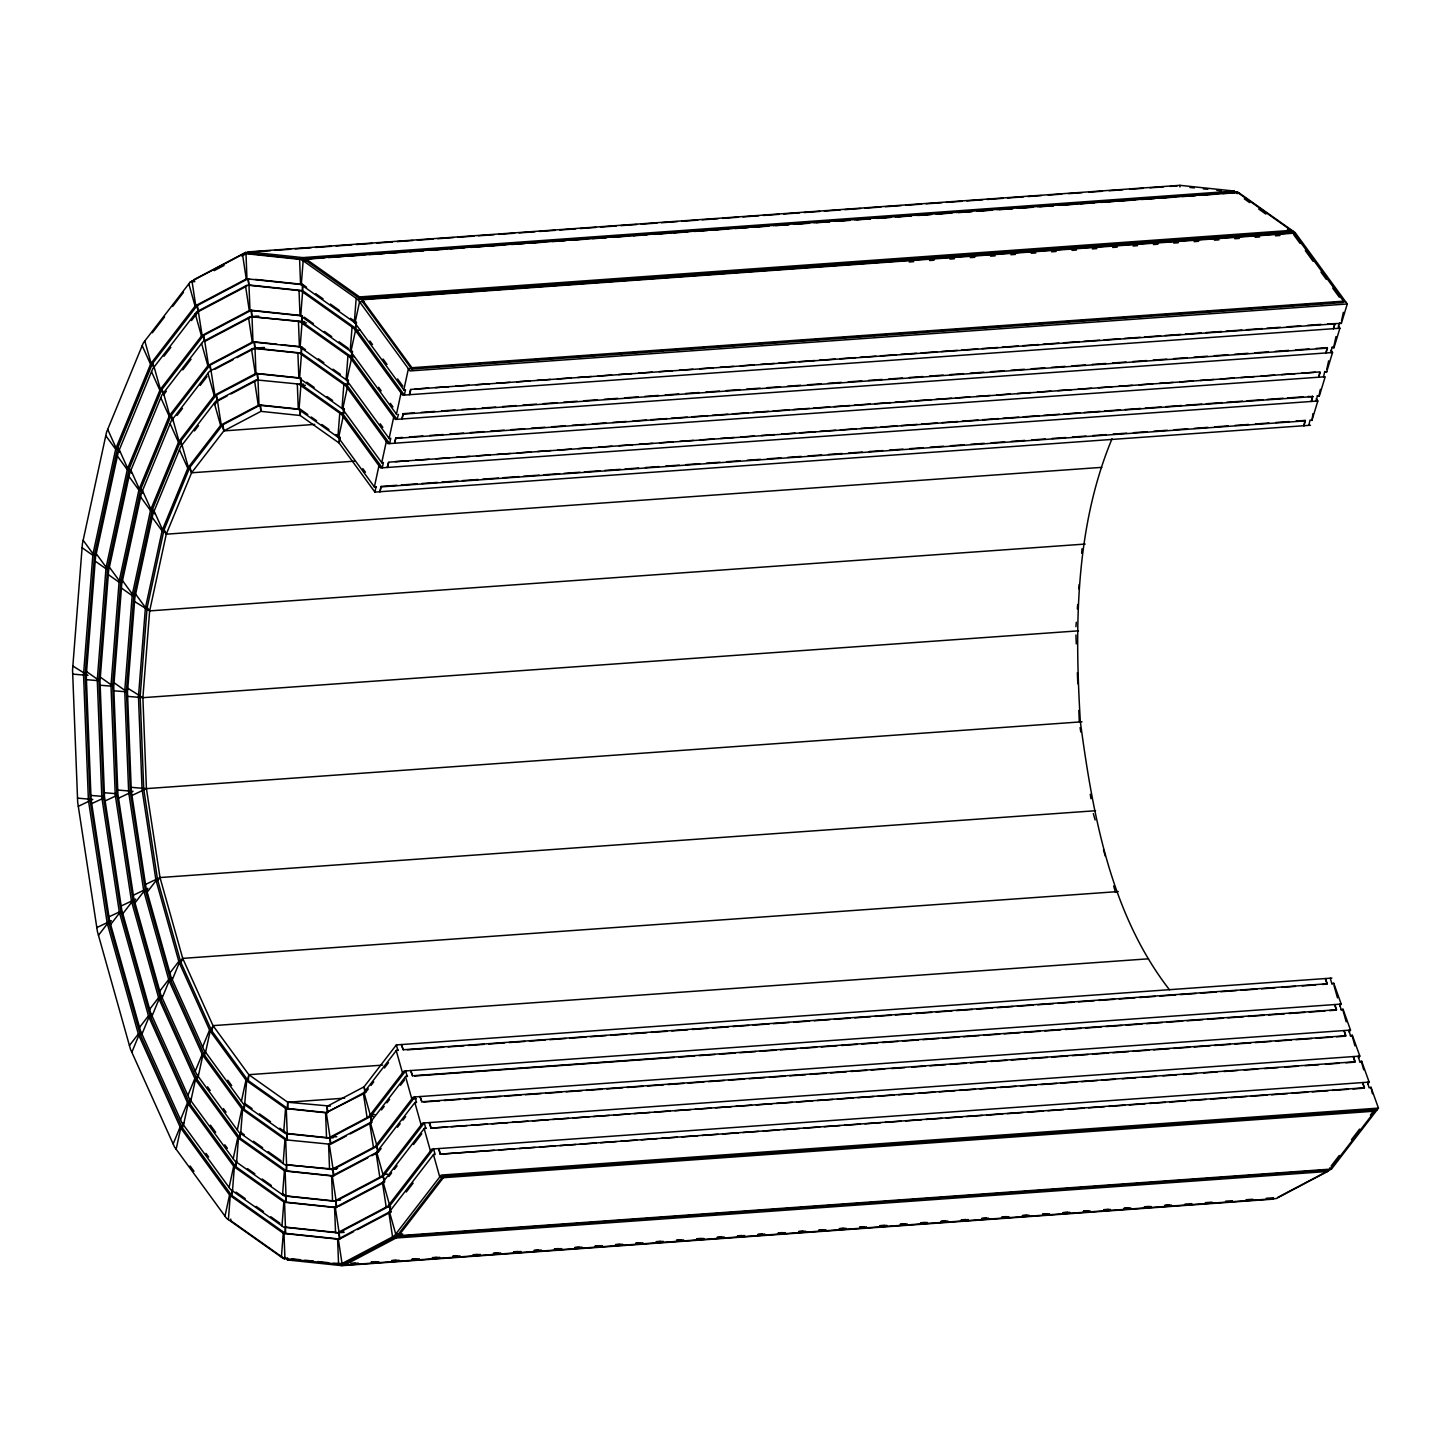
<?xml version="1.0" encoding="UTF-8"?>
<svg xmlns="http://www.w3.org/2000/svg" width="1451" height="1451" viewBox="0 0 1451 1451"><rect width="100%" height="100%" fill="white"/><g stroke="black" fill="none" stroke-linecap="round" stroke-linejoin="round"><path stroke-width="1.5" d="M330.356 1106.115L287.697 1102.234L248.81 1074.683L213.007 1025.639L182.717 958.385L160.009 877.547L146.424 788.619L142.887 697.677L149.653 610.889L166.266 534.186L191.568 472.79L223.853 430.893L260.908 411.358L300.212 415.494L339.099 443.027L374.902 492.089L1310.471 425.252M228.387 1219.62L230.256 1195.642L231.924 1195.533L232.396 1189.53L231.253 1194.826L229.566 1194.953L224.978 1216.138M307.666 260.454L303.15 260.781L301.282 284.759L302.969 284.632L302.497 290.617L355.513 328.18L404.339 395.071L405.5 389.775L403.813 389.902L408.402 368.717L419.702 367.901M232.486 1190.908L234.355 1166.93L236.023 1166.822L236.495 1160.818L235.352 1166.114L233.684 1166.241L229.095 1187.426M302.588 291.996L300.72 315.973L302.388 315.846L301.917 321.832L351.414 356.892L396.994 419.321L398.463 414.478M230.8 1219.112L230.673 1220.617L284.559 1258.761L284.668 1257.273M305.689 258.786L305.562 260.273L359.449 298.434L1291.009 231.888L1291.118 230.383L1237.25 192.239L305.689 258.786L359.558 296.929L1291.118 230.383M236.586 1162.197L238.454 1138.219L240.141 1138.11L240.594 1132.106L244.276 1134.718M306.524 322.884L302.008 323.21L300.139 347.188L301.826 347.061L301.355 353.065L347.315 385.603L389.63 443.571L390.772 438.275L389.104 438.402L393.693 417.217M240.685 1133.485L242.571 1109.507L244.24 1109.398L246.67 1080.795L248.339 1080.687L248.81 1074.683L382.611 1065.125M301.445 354.425L299.577 378.403L301.246 378.276L298.87 378.112L297.89 352.992M299.015 409.617L300.883 385.64L305.399 385.313M301.101 380.271L300.792 384.279L343.198 414.315L382.266 467.821L383.409 462.524L381.74 462.651L386.329 441.467M283.689 1132.306L285.557 1108.346L287.225 1108.219L287.697 1102.234L344.685 1098.153M336.033 434.52L339.57 437.023L339.099 443.027L339.915 437.277M283.108 1163.521L284.976 1139.561L286.663 1139.434L287.135 1133.449L279.753 1128.225M282.546 1194.735L284.414 1170.776L286.083 1170.649L286.554 1164.663L333.023 1169.542L376.807 1146.435L414.968 1096.938L416.528 1102.506L414.859 1102.633L421.135 1124.96M347.623 381.595L347.315 385.603L348.458 380.307M281.984 1225.95L283.852 1201.99L285.521 1201.863L285.992 1195.878L282.328 1193.284M352.067 327.037L350.199 351.015L351.886 350.888L351.414 356.892L352.557 351.595L350.888 351.704L355.477 330.52L359.993 330.193M281.403 1257.165L283.271 1233.205L284.958 1233.078L285.412 1227.093L336.795 1232.498M356.184 298.326L354.316 322.303L355.985 322.176L355.513 328.18L356.275 324.643M359.449 298.434L359.558 296.929M1075.935 626.705L1076.297 622.261M1077.331 608.912L1077.676 604.468M1078.891 588.888L1079.236 584.427M1081.666 553.284L1082.011 548.823M1237.123 193.727L1237.25 192.239M176.151 1149.246L180.74 1128.062L182.409 1127.935L183.57 1122.639L181.81 1126.883L180.142 1126.992L173.159 1143.95M183.515 1124.997L188.104 1103.812L189.773 1103.685L190.915 1098.389L189.174 1102.633L187.505 1102.742L180.504 1119.7M362.315 299.74L362.024 301.064L411.631 369.044L1343.191 302.497L1343.481 301.173L1293.875 233.194L362.315 299.74L411.921 367.72L411.631 369.044M190.879 1100.729L195.468 1079.544L197.136 1079.435L197.898 1075.898M346.771 380.416L351.36 359.231M198.243 1076.479L202.814 1055.294L204.5 1055.185L205.262 1051.649M347.261 387.943L342.672 409.128L344.359 409.019L343.198 414.315L343.669 408.311L342.001 408.438L343.869 384.461L348.385 384.152M205.589 1052.229L210.177 1031.044L211.864 1030.936L213.007 1025.639L1148.557 958.803M343.161 416.655L338.573 437.839L340.241 437.73M241.41 1101.291L245.981 1080.106L247.668 1079.979L248.81 1074.683M378.965 465.717L374.376 486.901L376.389 487.228M374.902 492.089L376.063 486.792M237.293 1130.003L241.882 1108.818L243.568 1108.691L244.711 1103.395L252.075 1108.618M233.194 1158.714L237.783 1137.53L239.451 1137.403L240.594 1132.106M396.449 414.152L401.038 392.967M381.087 486.43L379.944 491.726L381.087 486.43L396.903 485.287M395.797 437.93L394.654 443.226L395.797 437.93L402.58 437.44M403.16 413.662L402.018 418.958L403.16 413.662L414.46 412.864M1293.875 233.194L1293.585 234.518L1300.114 243.478M1305.138 420.409L1303.977 425.705L1305.138 420.409L1296.088 421.062M1312.484 396.159L1311.341 401.455L1312.81 396.613L1307.968 396.486M1308.856 425.361L1309.999 420.065L1311.94 420.391L1317.834 401.002L1316.202 398.771M1312.992 413.589L1311.94 420.391M1327.212 347.66L1326.069 352.956L1327.212 347.66L1315.912 348.458M1316.202 401.111L1317.363 395.815L1319.304 396.141L1317.363 395.815M1318.977 395.706L1320.356 389.34M1323.566 376.861L1324.709 371.565L1326.667 371.891L1324.709 371.565M1326.794 369.334L1328.626 360.864M1330.93 352.611L1332.072 347.315L1334.013 347.641L1332.072 347.315M1333.687 347.188L1335.99 336.596M1338.294 328.361L1339.436 323.065L1341.377 323.392L1347.272 303.984L1295.181 232.632L1238.628 192.584L1230.14 191.677M1341.522 320.834L1343.354 312.346M388.777 462.615L387.29 467.476L388.451 462.18L1312.81 396.613M410.851 389.866L409.382 394.708L410.524 389.412L1334.902 323.845L1333.415 328.706L1334.902 323.845M1320.174 372.363L1318.705 377.206L1319.848 371.909L396.123 438.365M1319.304 396.141L1325.198 376.752L387.943 443.698L345.628 385.712L299.686 353.173L253.218 348.294L209.416 371.383L171.272 420.899L141.364 493.449L121.739 584.1L113.74 686.668L117.912 794.169L133.964 899.257L160.807 994.787L196.611 1074.248L238.925 1132.233L284.886 1164.772L336.36 1169.306M1326.667 371.891L1332.544 352.484L1330.93 350.271M1334.013 347.641L1339.908 328.234L1338.275 326.003M131.841 1052.265L138.843 1035.307L140.511 1035.18L141.672 1032.368M141.962 1034.128L148.945 1017.169L150.632 1017.042L151.793 1014.231M152.065 1015.99L159.066 999.032L160.735 998.905L161.895 996.075M162.186 997.853L169.168 980.894L170.855 980.767L172.016 977.938M172.306 979.715L179.289 962.757L180.958 962.63L182.717 958.385L1118.268 891.567M202.596 1046.951L209.579 1029.992L211.247 1029.865L213.007 1025.639M195.232 1071.201L202.215 1054.242L203.902 1054.115L205.063 1051.304M187.868 1095.451L194.851 1078.492L196.538 1078.383L198.279 1074.139M1112.01 438.819C1074.955 527.747 1074.701 627.177 1080.36 721.909C1092.911 815.009 1110.523 913.785 1169.488 989.8M250.987 253.036L244.203 253.508L190.299 281.947L143.341 342.889L106.54 432.18L82.399 543.744L72.55 669.981L77.683 802.276L97.435 931.633L130.463 1049.2L174.537 1147.015L226.61 1218.368L283.181 1258.416L340.35 1264.438L347.134 1263.948M152.337 332.805L164.525 316.971M172.669 306.415L183.497 292.34M163.963 356.275L170.837 347.351M191.478 320.562L198.352 311.639L246.942 286.01M166.375 391.226L163.637 394.781L162.077 389.194L160.39 389.321L154.114 366.994M182.808 369.896L191.024 359.231M177.04 415.476L182.481 408.402M200.202 385.422L207.003 376.571M194.452 430.965L198.515 425.687M214.766 404.593L217.469 401.075L227.1 396.014M98.468 935.296L107.392 923.725L109.061 923.616L111.292 920.714L96.818 927.588M110.639 924.505L119.562 912.933L121.231 912.824M122.827 913.713L131.733 902.141L133.419 902.032L135.65 899.13L121.177 906.004M134.997 902.921L143.921 891.349L145.59 891.24L147.821 888.338L133.347 895.213M147.186 892.147L156.091 880.576L157.778 880.449L160.009 877.547L1095.559 810.728M169.894 972.968L178.799 961.396L180.486 961.288L182.717 958.385M159.773 991.124L168.697 979.552L170.366 979.425M149.671 1009.261L158.576 997.689L160.263 997.562M139.55 1027.399L148.474 1015.827L150.142 1015.7M129.429 1045.536L138.353 1033.964L140.022 1033.838M1331.909 978.083L396.341 1044.92L364.074 1086.817L327.001 1106.369L327.255 1112.645L325.568 1112.754L326.548 1137.892M396.54 1050.234L363.657 1092.893L325.931 1112.808L285.901 1108.582L246.307 1080.56L209.851 1030.609L179.017 962.14L155.892 879.832L142.053 789.29L138.462 696.68L145.354 608.314L162.258 530.214L188.031 467.712L220.897 425.052L258.623 405.155L298.652 409.363L338.246 437.404L374.703 487.355M374.739 1114.513L370.223 1114.84L363.965 1092.512L365.634 1092.403L368.318 1088.903M371.021 1085.421L373.705 1081.92M384.461 1067.954L388.505 1062.712M402.507 1072.942L396.232 1050.615L398.209 1050.125M403.233 1049.762L401.383 1044.557L403.233 1049.762L1327.284 983.76L1325.416 978.554L1326.994 984.141L1322.478 984.449M300.538 377.986L300.792 384.279L256.228 379.872L215.8 401.201L180.577 446.908L152.972 513.872L134.87 597.558L127.488 692.236L131.334 791.448L146.152 888.465L170.928 976.65L203.974 1049.998L243.024 1103.522L285.448 1133.557L328.343 1138.074L368.772 1116.744L403.977 1071.038L1341.214 1004.092L1333.777 983.288L1331.855 983.778L1330.295 978.21M405.845 1076.243L370.041 1122.711L328.942 1144.386M381.486 1109.906L384.207 1106.388M386.909 1102.869L389.612 1099.35M400.458 1085.294L404.521 1080.016M416.328 1098.625L411.812 1098.951L405.554 1076.624L407.513 1076.134M412.537 1075.771L410.687 1070.566L412.537 1075.771L1336.589 1009.751L1334.739 1004.564L1336.298 1010.132L1329.515 1010.622M415.149 1102.252L376.408 1152.529L331.934 1175.981L284.759 1171.011L238.109 1137.983L195.141 1079.109L158.794 998.415L131.533 901.416L115.228 794.695L111.002 685.561L119.127 581.416L139.042 489.368L169.404 415.693L208.146 365.434L252.619 341.964L299.795 346.934L346.463 379.981L389.43 438.855M387.49 1174.149L382.973 1174.476L376.698 1152.148L378.385 1152.021L381.105 1148.485M397.465 1127.264L400.186 1123.727M402.906 1120.19L405.627 1116.653M421.86 1101.781L419.992 1096.575L421.86 1101.781L1345.893 1035.76L1344.043 1030.555L1345.603 1036.141L1336.571 1036.794M424.454 1128.261L382.792 1182.347L334.945 1207.577L284.196 1202.226L233.992 1166.695L187.778 1103.359L148.673 1016.552L119.363 912.207L101.824 797.415L97.271 679.993L106.014 567.958L127.434 468.945L160.1 389.702L201.78 335.616L249.608 310.387L300.357 315.719L350.562 351.269L396.776 414.587M388.868 1176.507L391.607 1172.952M394.346 1169.397L397.084 1165.842M413.517 1144.513L421.733 1133.848M430.439 1150.969L424.164 1128.642L426.141 1128.134M431.165 1127.772L429.296 1122.584L430.874 1128.152L1355.216 1061.769L1353.348 1056.564L1354.908 1062.15L1345.875 1062.803M433.758 1154.27L389.158 1212.147L337.956 1239.172L283.634 1233.459L229.893 1195.406L180.414 1127.608L138.552 1034.69L107.174 922.999L88.402 800.118L83.541 674.425L92.882 554.5L115.826 448.522L150.795 363.693L195.395 305.798L246.616 278.792L300.937 284.505L354.661 322.557L404.14 390.337M446.527 1176.489L439.744 1176.979L433.468 1154.651L435.155 1154.524L433.577 1148.938L389.557 1206.071L390.827 1212.038L357.454 1229.632M406.262 1192.015L413.136 1183.091M440.469 1153.781L438.601 1148.575L440.179 1154.162L1364.52 1087.778L1362.652 1082.573L1364.23 1088.159L1352.931 1088.957M340.35 1264.438L394.255 1235.998L441.213 1175.074L1378.45 1108.111L1370.995 1087.307L1369.091 1087.815L1367.513 1082.228M1374.895 1111.158L443.335 1177.704L398.608 1235.744L398.209 1234.366L442.936 1176.308L1374.496 1109.761L1374.895 1111.158L1330.168 1169.216L1329.769 1167.819M1333.777 983.288L1331.855 983.778M1339.745 1005.996L1341.214 1004.092M1339.599 1004.201L1341.159 1009.787L1343.082 1009.297L1350.518 1030.101L1349.049 1032.006M1341.159 1009.787L1343.082 1009.297M1348.904 1030.21L1350.464 1035.796L1352.386 1035.307L1359.841 1056.11L1358.372 1058.015M1350.464 1035.796L1352.386 1035.307M1358.209 1056.219L1359.787 1061.806L1361.691 1061.298L1369.145 1082.101L1367.676 1084.006M1359.787 1061.806L1361.691 1061.298M1370.995 1087.307L1372.428 1093.782M1331.129 1166.06L1339.255 1155.504M1351.461 1139.67L1359.587 1129.114M1370.433 1115.039L1374.496 1109.761M1277.587 1197.492L1331.492 1169.053L1378.45 1108.111M250.062 252.129L245.527 252.456L194.18 279.535L194.416 281.059M214.168 270.648L224.034 265.442M241.809 256.065L245.763 253.979L245.527 252.456M258.677 316.1L250.207 316.699L203.049 341.565L161.968 394.89L129.756 473.026L108.625 570.642L100.01 681.099L104.508 796.871L121.793 910.049L150.686 1012.925L189.247 1098.516L234.826 1160.945L284.305 1195.987L334.347 1201.247L381.504 1176.38L422.604 1123.056L1359.841 1056.11M249.917 317.606L204.718 341.457L203.158 335.87L201.471 335.997L195.214 313.67M215.074 369.171L232.994 359.721M236.985 357.617L254.904 348.167L264.445 347.478M230.945 393.983L257.897 379.763L257.661 373.487L216.199 395.125L180.396 441.594L152.337 509.682L133.909 594.747L126.418 691.002L130.318 791.883L145.39 890.497L170.583 980.15L204.174 1054.732L243.877 1109.144L287.008 1139.688M78.3 806.321L92.773 799.447L77.52 798.141M91.703 803.618L103.62 798.104M105.125 800.916L117.041 795.384M118.529 798.195L133.002 791.339L117.749 790.033M131.95 795.493L146.424 788.619L1081.974 721.8M145.535 884.421L160.009 877.547M108.988 916.796L120.905 911.282M336.795 1136.695L330.012 1137.185L326.275 1112.627L363.058 1093.981M346.354 1135.97L330.955 1144.095L330.012 1137.947L370.44 1116.635L405.663 1070.929L407.223 1076.515M350.199 1133.938L371.383 1122.766L370.44 1116.635L372 1122.203L370.331 1122.33L376.607 1144.658M331.336 1169.669L375.138 1146.562L413.281 1097.047L1350.518 1030.101M367.792 1157.825L333.621 1175.854L286.446 1170.903L239.778 1137.856L196.81 1078.982L160.462 998.306L133.202 901.289L116.914 794.586L112.67 685.434L120.796 581.289L140.729 489.241L171.091 415.585L209.815 365.307L254.288 341.856L276.778 344.213M371.782 1155.74L375.755 1153.636M379.817 1177.269L376.081 1152.711L378.094 1152.402M425.832 1128.515L424.272 1122.929L383.191 1176.253L336.015 1201.138L336.614 1207.45L285.865 1202.117L235.679 1166.568L189.446 1103.232L150.342 1016.444L121.032 912.08L103.493 797.288L98.94 679.866L107.682 567.849L129.121 468.818L161.786 389.575L203.448 335.489L251.295 310.26L299.505 315.339M338.917 1206.234L384.116 1182.402L383.191 1176.253L384.751 1181.84M1339.908 328.234L402.671 395.198L353.844 328.289L300.81 290.744L247.214 285.103L196.683 311.765L152.663 368.899L118.148 452.603L95.512 557.202L86.28 675.549L91.087 799.574L109.605 920.841L140.584 1031.062L181.883 1122.766L230.709 1189.657L283.743 1227.201L337.358 1232.842L387.889 1206.198L431.908 1149.065L1369.145 1082.101M339.262 1239.009L339.026 1232.733L389.557 1206.071L390.5 1212.22L388.814 1212.329L392.568 1236.887M353.572 1231.699L339.625 1239.045L285.303 1233.332L231.58 1195.279L182.101 1127.481L140.239 1034.581L108.861 922.872L90.089 799.991L85.21 674.316L94.569 554.391L117.513 448.395L152.464 363.566L197.082 305.671L248.284 278.665L248.883 284.995L302.497 290.617L302.243 284.342L300.575 284.469L299.595 259.348L768.649 225.903M395.815 1236.47L344.467 1263.567L344.703 1265.091L1276.263 1198.544L1327.611 1171.465L1327.375 1169.941L395.815 1236.47L396.05 1238.011L344.703 1265.091M248.339 251.875L302.806 257.607L302.86 259.185L248.411 253.453L248.339 251.875L1179.899 185.329L1234.366 191.06L1234.42 192.638L1058.069 205.244M254.578 251.803L270.412 250.678M274.928 250.352L290.744 249.227M295.279 248.901L311.094 247.758M315.629 247.45L331.445 246.307M335.979 245.999L351.795 244.856M356.329 244.53L372.145 243.405M376.68 243.079L392.495 241.954M397.03 241.628L412.846 240.503M417.38 240.177L433.196 239.052M437.73 238.726L453.546 237.583M458.063 237.275L473.897 236.132M478.413 235.806L494.247 234.681M498.763 234.355L514.597 233.23M519.113 232.904L534.947 231.779M539.464 231.453L555.298 230.328M559.814 230.002L575.648 228.877M580.164 228.551L595.998 227.408M600.514 227.1L616.349 225.957M620.865 225.631L636.699 224.506M641.215 224.179L657.049 223.055M661.565 222.728L677.399 221.604M681.916 221.278L697.75 220.153M702.266 219.827L718.1 218.702M722.616 218.376L738.45 217.233M742.966 216.924L758.8 215.782M763.317 215.455L779.151 214.331M783.667 214.004L799.483 212.88M804.017 212.553L819.833 211.429M824.368 211.102L840.183 209.978M844.718 209.651L860.534 208.509M865.068 208.2L880.884 207.058M885.418 206.749L901.234 205.607M905.769 205.28L921.585 204.156M926.119 203.829L941.935 202.705M946.469 202.378L962.285 201.254M966.801 200.927L982.635 199.803M987.152 199.476L1002.986 198.334M1007.502 198.025L1023.336 196.883M1027.852 196.574L1041.419 195.595M1048.202 195.105L1061.769 194.144M1068.553 193.654L1082.12 192.693M1088.903 192.203L1102.47 191.242M1109.253 190.752L1122.82 189.773M1129.603 189.301L1143.17 188.322M1149.954 187.85L1163.521 186.871M1170.304 186.381L1177.087 185.909M302.806 257.607L1234.366 191.06M773.165 225.594L788.999 224.452M793.516 224.125L809.35 223.001M813.866 222.674L829.7 221.55M834.216 221.223L850.05 220.099M854.566 219.772L870.4 218.648M874.917 218.321L890.751 217.197M895.267 216.87L911.101 215.727M915.617 215.419L931.451 214.276M935.968 213.95L951.802 212.825M956.318 212.499L972.134 211.374M976.668 211.048L992.484 209.923M997.018 209.597L1012.834 208.472M1017.369 208.146L1033.185 207.021M1037.719 206.695L1053.535 205.552M244.203 253.508L301.391 259.529L323.972 257.915M328.488 257.589L344.304 256.464M348.82 256.138L364.618 255.013M369.134 254.687L384.95 253.562M389.467 253.236L403.015 252.274M409.781 251.785L423.347 250.823M430.113 250.334L443.661 249.372M450.445 248.883L463.994 247.921M470.759 247.432L484.308 246.47M491.091 245.981L504.64 245.001M511.423 244.53L524.972 243.55M531.737 243.079L545.286 242.099M552.069 241.628L565.618 240.648M572.401 240.177L585.95 239.197M592.715 238.726L606.264 237.746M613.048 237.275L626.596 236.295M633.38 235.806L646.928 234.844M653.694 234.355L667.242 233.393M674.026 232.904L687.574 231.942M694.34 231.453L707.907 230.491M714.672 230.002L728.221 229.04M735.004 228.551L748.553 227.589M755.318 227.1L768.867 226.138M775.65 225.649L789.199 224.687M795.982 224.198L809.531 223.236M816.296 222.747L829.845 221.785M836.628 221.296L850.177 220.334M856.961 219.845L870.509 218.883M877.275 218.394L890.823 217.414M897.607 216.943L911.155 215.963M917.939 215.492L931.488 214.512M938.253 214.041L951.802 213.061M958.585 212.59L972.134 211.61M978.899 211.139L992.466 210.159M999.231 209.688L1012.78 208.708M1019.563 208.219L1033.112 207.257M1039.877 206.767L1053.426 205.806M1060.209 205.316L1073.758 204.355M1080.542 203.865L1094.09 202.904M1100.856 202.414L1114.404 201.453M1121.188 200.963L1134.736 200.002M1141.52 199.512L1155.069 198.551M1161.834 198.061L1175.383 197.1M1182.166 196.611L1195.715 195.649M1202.48 195.159L1216.047 194.198M1222.812 193.708L1238.628 192.584M190.299 281.947L194.815 281.621M248.647 278.701L246.96 278.828L245.999 253.707M362.95 297.854L378.765 296.711M383.282 296.385L399.079 295.26M403.596 294.934L419.412 293.809M423.928 293.483L439.744 292.358M444.26 292.032L460.058 290.907M464.574 290.581L480.39 289.456M484.906 289.13L500.722 288.005M505.238 287.679L521.036 286.554M525.552 286.228L541.368 285.103M545.884 284.777L561.7 283.652M566.216 283.326L582.014 282.201M586.53 281.875L602.346 280.75M606.863 280.424L622.679 279.299M627.195 278.973L642.993 277.848M647.509 277.522L663.325 276.397M667.841 276.071L683.639 274.928M688.155 274.62L703.971 273.477M708.487 273.169L1006.595 251.875M1011.111 251.549L1026.927 250.406M1031.443 250.098L1047.241 248.955M1051.775 248.647L1067.573 247.504M1072.089 247.196L1087.905 246.053M1092.422 245.745L1108.219 244.602M1112.736 244.276L1128.552 243.151M1133.068 242.825L1148.884 241.7M1153.4 241.374L1169.198 240.249M1173.714 239.923L1189.53 238.798M1194.046 238.472L1209.862 237.347M1214.378 237.021L1230.176 235.896M1234.692 235.57L1250.508 234.445M1255.024 234.119L1270.84 232.994M1275.356 232.668L1293.421 231.38M301.391 259.529L357.944 299.577L1295.181 232.632M909.197 261.978L913.713 261.67M929.547 260.527L934.063 260.201M949.897 259.076L954.413 258.75M970.247 257.625L974.764 257.299M990.598 256.174L995.114 255.848M1010.948 254.723L1015.464 254.397M1031.298 253.254L1035.814 252.946M1051.649 251.803L1056.165 251.495M1071.999 250.352L1076.515 250.025M1092.349 248.901L1096.865 248.574M1112.699 247.45L1117.216 247.123M1133.05 245.999L1137.566 245.672M1153.4 244.548L1157.916 244.221M1173.75 243.079L1178.266 242.77M1194.1 241.628L1198.617 241.301M1214.451 240.177L1218.967 239.85M1234.783 238.726L1239.317 238.399M1255.133 237.275L1259.668 236.948M1275.483 235.824L1280.018 235.497M364.092 301.482L359.576 301.808L354.987 322.993L356.656 322.884M256.519 316.554L252.002 316.88L252.982 342.001L254.65 341.892L254.904 348.167L301.355 353.065L301.119 346.771L281.204 344.685M250.207 316.699L304.764 321.632M264.046 347.823L255.013 348.476L255.975 373.596L257.661 373.487M301.119 346.771L299.432 346.898L298.453 321.777M352.484 355.422L347.968 355.749L346.1 379.727L347.768 379.6M300.248 321.959L349.745 357L354.262 356.674M411.921 367.72L1343.481 301.173M426.467 367.411L440.016 366.45M446.799 365.96L460.348 364.999M467.113 364.509L480.68 363.548M487.445 363.058L500.994 362.097M507.777 361.607L521.326 360.646M528.091 360.156L541.64 359.195M548.424 358.705L561.972 357.744M568.756 357.254L582.304 356.293M589.07 355.803L602.618 354.842M609.402 354.352L622.951 353.391M629.734 352.901L643.283 351.94M650.048 351.45L663.597 350.471M670.38 349.999L683.929 349.02M690.694 348.548L704.261 347.569M711.026 347.097L724.575 346.118M731.358 345.646L744.907 344.667M751.672 344.195L765.239 343.216M772.005 342.744L785.553 341.765M792.337 341.275L805.885 340.314M812.651 339.824L826.199 338.863M832.983 338.373L846.532 337.412M853.315 336.922L866.864 335.961M873.629 335.471L887.178 334.51M893.961 334.02L907.51 333.059M914.293 332.569L927.842 331.608M934.607 331.118L948.156 330.157M954.939 329.667L968.488 328.706M975.253 328.216L988.82 327.255M995.586 326.765L1009.134 325.804M1015.918 325.314L1029.466 324.353M1036.232 323.863L1049.78 322.884M1056.564 322.412L1070.112 321.433M1076.896 320.961L1090.445 319.982M1097.21 319.51L1110.759 318.531M1117.542 318.059L1131.091 317.08M1137.874 316.608L1151.423 315.629M1158.188 315.157L1171.737 314.178M1178.52 313.688L1192.069 312.727M1198.852 312.237L1212.401 311.276M1219.166 310.786L1232.715 309.825M1239.499 309.335L1253.047 308.374M1259.813 307.884L1273.379 306.923M1280.145 306.433L1293.693 305.472M1300.477 304.982L1314.026 304.021M1320.791 303.531L1334.34 302.57M1341.123 302.08L1345.639 301.754M1347.272 303.984L410.034 370.948L357.944 299.577M303.622 384.062L299.106 384.388L341.529 414.424L380.597 467.947L1317.834 401.002M415.04 389.086L428.589 388.124M435.373 387.635L448.921 386.673M455.705 386.184L469.272 385.222M476.037 384.733L489.604 383.771M496.369 383.282L509.936 382.32M516.701 381.831L530.268 380.869M537.033 380.38L550.6 379.418M557.384 378.929L570.932 377.949M577.716 377.478L591.264 376.498M598.048 376.027L611.596 375.047M618.38 374.576L631.929 373.596M638.712 373.125L652.261 372.145M659.044 371.656L672.593 370.694M679.376 370.205L692.925 369.243M699.708 368.754L713.275 367.792M720.041 367.303L733.607 366.341M740.373 365.852L753.94 364.89M760.705 364.401L774.272 363.439M778.788 363.113L794.604 361.988M799.12 361.662L814.936 360.519M819.452 360.211L835.268 359.068M839.784 358.76L855.6 357.617M860.117 357.309L875.932 356.166M880.449 355.84L896.265 354.715M900.781 354.389L916.597 353.264M921.113 352.938L936.929 351.813M941.463 351.487L957.261 350.362M961.795 350.036L977.611 348.911M982.127 348.585L997.943 347.46M1002.46 347.134L1018.276 346.009M1022.792 345.683L1038.608 344.558M1043.124 344.232L1058.94 343.089M1063.456 342.781L1079.272 341.638M1083.788 341.33L1099.604 340.187M1104.12 339.86L1119.936 338.736M1124.452 338.409L1140.268 337.285M1144.785 336.958L1160.6 335.834M1165.117 335.507L1180.933 334.383M1185.449 334.056L1201.265 332.932M1205.799 332.605L1221.597 331.481M1226.131 331.154L1241.947 330.03M1246.463 329.703L1262.279 328.579M1266.796 328.252L1280.344 327.273M1287.128 326.801L1300.676 325.822M1307.46 325.35L1321.009 324.371M1327.792 323.899L1341.377 323.392M307.757 414.496L300.683 409.49L300.212 415.494L299.976 409.2L298.289 409.327L297.328 384.207M344.286 412.864L339.77 413.172L337.883 437.15L339.57 437.023M421.243 412.374L434.792 411.413M441.576 410.923L455.124 409.962M461.908 409.472L475.456 408.511M482.24 408.021L495.789 407.06M502.572 406.57L516.121 405.591M522.904 405.119L536.453 404.14M543.236 403.668L556.803 402.689M563.568 402.217L577.135 401.238M583.901 400.766L597.467 399.787M604.233 399.297L617.8 398.336M624.565 397.846L638.132 396.885M644.915 396.395L658.464 395.434M665.247 394.944L678.796 393.983M685.579 393.493L699.128 392.532M705.911 392.042L719.46 391.081M726.244 390.591L739.792 389.63M746.576 389.14L760.124 388.161M766.908 387.689L780.457 386.71M787.24 386.238L800.789 385.259M807.572 384.787L821.139 383.808M827.904 383.336L841.471 382.357M848.236 381.867L861.803 380.906M868.569 380.416L882.135 379.455M888.901 378.965L902.468 378.004M909.251 377.514L922.8 376.553M929.583 376.063L943.132 375.102M949.915 374.612L963.464 373.651M970.247 373.161L983.796 372.2M990.58 371.71L1004.128 370.731M1010.912 370.259L1024.46 369.279M1031.244 368.808L1044.793 367.829M1051.576 367.357L1065.125 366.377M1071.908 365.906L1085.475 364.926M1092.24 364.437L1105.807 363.476M1112.572 362.986L1126.139 362.024M1132.905 361.535L1146.471 360.574M1153.237 360.084L1166.804 359.123M1173.587 358.633L1187.136 357.671M1193.919 357.182L1207.468 356.221M1214.251 355.731L1227.8 354.769M1234.583 354.28L1248.132 353.3M1254.915 352.829L1268.464 351.849M1275.248 351.378L1288.796 350.398M1295.58 349.927L1309.128 348.947M403.487 414.115L1327.538 348.113M214.331 403.106L220.606 425.433L222.275 425.306L223.853 430.893L314.722 424.399M1332.544 352.484L395.307 419.448L349.745 357M409.363 436.951L422.912 435.989M429.696 435.5L443.244 434.538M450.028 434.049L463.576 433.087M470.36 432.598L483.909 431.618M490.692 431.147L504.241 430.167M511.024 429.696L524.591 428.716M531.356 428.245L544.923 427.265M551.688 426.794L565.255 425.814M572.02 425.324L585.587 424.363M592.353 423.873L605.919 422.912M612.703 422.422L626.252 421.461M633.035 420.971L646.584 420.01M651.1 419.684L666.916 418.559M671.432 418.233L687.248 417.108M691.764 416.782L707.58 415.657M712.096 415.331L727.912 414.188M732.429 413.88L748.244 412.737M752.779 412.429L768.577 411.286M773.111 410.978L788.927 409.835M793.443 409.508L809.259 408.384M813.775 408.057L829.591 406.933M834.107 406.606L849.923 405.482M854.439 405.155L870.255 404.031M874.772 403.704L890.588 402.58M895.104 402.253L910.92 401.129M915.436 400.802L931.252 399.678M935.768 399.351L951.584 398.227M956.1 397.9L969.667 396.921M976.432 396.449L989.999 395.47M996.764 394.998L1010.331 394.019M1017.115 393.547L1030.663 392.568M1037.447 392.078L1050.996 391.117M1057.779 390.627L1071.328 389.666M1078.111 389.176L1091.66 388.215M1098.443 387.725L1111.992 386.764M1118.775 386.274L1132.324 385.313M1139.108 384.823L1152.656 383.862M1159.44 383.372L1172.988 382.411M1179.772 381.921L1193.339 380.942M1200.104 380.47L1213.671 379.491M1220.436 379.019L1234.003 378.04M1240.768 377.568L1254.335 376.589M1261.1 376.099L1274.667 375.138M1281.451 374.648L1294.999 373.687M1301.783 373.197L1315.332 372.236M179.434 449.701L187.796 468.274L189.464 468.147L191.568 472.79L354.389 461.164M395.216 461.69L408.783 460.729M415.548 460.239L429.115 459.26M435.88 458.788L449.447 457.809M456.231 457.337L469.779 456.358M476.563 455.886L490.112 454.907M496.895 454.435L510.444 453.456M517.227 452.966L530.776 452.005M537.559 451.515L551.108 450.554M557.891 450.064L571.44 449.103M578.224 448.613L591.772 447.652M598.556 447.162L612.104 446.201M618.888 445.711L632.455 444.75M639.22 444.26L652.787 443.299M659.552 442.809L673.119 441.829M679.884 441.358L693.451 440.379M700.216 439.907L713.783 438.928M720.567 438.456L734.115 437.476M740.899 437.005L754.447 436.026M761.231 435.536L774.78 434.575M781.563 434.085L795.112 433.124M799.628 432.797L815.444 431.673M819.96 431.346L835.776 430.221M840.292 429.895L856.108 428.771M860.643 428.444L876.458 427.32M880.975 426.993L896.791 425.869M901.307 425.542L917.123 424.399M921.639 424.091L937.455 422.948M941.971 422.64L957.787 421.497M962.303 421.171L978.119 420.046M982.635 419.72L998.451 418.595M1002.967 418.269L1018.783 417.144M1023.3 416.818L1039.116 415.693M1043.632 415.367L1059.448 414.242M1063.964 413.916L1079.78 412.791M1084.296 412.465L1100.112 411.34M1104.628 411.014L1120.444 409.889M1124.978 409.563L1140.794 408.438M1145.311 408.112L1161.126 406.969M1165.643 406.661L1181.459 405.518M1185.975 405.21L1201.791 404.067M1206.307 403.741L1222.123 402.616M1226.639 402.29L1242.455 401.165M1246.971 400.839L1262.787 399.714M1267.303 399.388L1283.119 398.263M1287.636 397.937L1303.451 396.812M401.419 484.979L417.235 483.836M421.751 483.528L437.567 482.385M442.083 482.077L457.899 480.934M462.416 480.607L478.231 479.483M482.748 479.156L498.564 478.032M503.08 477.705L518.896 476.581M523.412 476.254L539.228 475.13M543.744 474.803L559.56 473.679M564.094 473.352L579.91 472.228M584.427 471.901L600.242 470.777M604.759 470.45L620.575 469.326M625.091 468.999L638.64 468.02M645.423 467.548L658.972 466.569M665.755 466.097L679.304 465.118M686.087 464.646L699.636 463.667M706.419 463.177L719.986 462.216M726.751 461.726L740.318 460.765M747.084 460.275L760.65 459.314M767.416 458.824L780.983 457.863M787.748 457.373L801.315 456.412M808.098 455.922L821.647 454.961M828.43 454.471L841.979 453.51M848.762 453.02L862.311 452.041M869.095 451.569L882.643 450.59M889.427 450.118L902.975 449.139M909.759 448.667L923.308 447.688M930.091 447.216L943.64 446.237M950.423 445.747L963.972 444.786M970.755 444.296L984.322 443.335M991.087 442.845L1004.654 441.884M1011.42 441.394L1024.986 440.433M1031.752 439.943L1045.319 438.982M1052.084 438.492L1065.651 437.531M1072.434 437.041L1085.983 436.08M1092.766 435.59L1106.315 434.611M1113.098 434.139L1126.647 433.16M1133.431 432.688L1146.979 431.709M1153.763 431.237L1167.311 430.258M1174.095 429.786L1187.643 428.807M1194.427 428.317L1207.976 427.356M1214.759 426.866L1228.308 425.905M1235.091 425.415L1248.658 424.454M1255.423 423.964L1268.99 423.003M1275.755 422.513L1289.322 421.552M381.413 486.865L1305.465 420.863M152.228 517.372L162.113 530.921L163.782 530.794L166.266 534.186L1101.817 467.349M94.714 553.683L93.045 553.81L83.142 540.262M94.496 555.171L92.828 555.298L82.09 547.698M107.827 567.141L106.159 567.268L96.274 553.72M107.628 568.629L105.941 568.756L95.204 561.138M120.959 580.6L119.272 580.708L109.387 567.16M120.741 582.087L119.055 582.196L108.317 574.596M134.072 594.039L132.386 594.166L122.501 580.618M133.855 595.527L132.186 595.654L121.449 588.054M134.562 601.494L149.653 610.889L1085.221 544.052M99.013 679.086L97.326 679.195L86.588 671.595M98.976 680.7L86.443 679.685M112.743 684.654L111.056 684.763L100.319 677.164M112.706 686.269L100.173 685.235M126.473 690.204L124.804 690.331L114.049 682.714M126.437 691.819L113.903 690.803M127.652 696.371L142.887 697.677L1078.456 630.84M116.878 793.751L104.345 792.736M103.474 796.454L90.923 795.438M407.459 1049.817L443.607 1047.241M448.123 1046.915L463.939 1045.79M468.455 1045.464L484.271 1044.339M488.806 1044.013L504.603 1042.87M509.138 1042.562L524.954 1041.419M529.47 1041.111L545.286 1039.968M549.802 1039.66L565.618 1038.517M570.134 1038.19L585.95 1037.066M590.466 1036.74L606.282 1035.615M610.798 1035.288L626.614 1034.164M631.131 1033.838L646.946 1032.713M651.463 1032.387L667.279 1031.262M671.795 1030.936L687.611 1029.811M692.127 1029.485L707.943 1028.36M712.459 1028.034L728.275 1026.909M732.791 1026.582L748.607 1025.44M753.142 1025.131L768.939 1023.989M773.474 1023.68L789.29 1022.538M793.806 1022.23L809.622 1021.087M814.138 1020.76L829.954 1019.636M834.47 1019.309L850.286 1018.185M854.802 1017.858L870.618 1016.734M875.134 1016.407L890.95 1015.283M895.467 1014.956L911.282 1013.832M915.799 1013.505L931.615 1012.381M936.131 1012.054L951.947 1010.93M956.463 1010.603L972.279 1009.479M976.795 1009.152L992.611 1008.01M997.127 1007.701L1012.943 1006.559M1017.477 1006.25L1033.293 1005.108M1037.81 1004.781L1053.626 1003.657M1058.142 1003.33L1073.958 1002.206M1078.474 1001.879L1094.29 1000.755M1098.806 1000.428L1114.622 999.304M1119.138 998.977L1134.954 997.853M1139.47 997.526L1155.286 996.402M1159.802 996.075L1175.618 994.951M1180.135 994.624L1195.95 993.5M1200.467 993.173L1216.283 992.049M1220.799 991.722L1236.615 990.58M1241.131 990.271L1256.947 989.129M1261.463 988.82L1275.03 987.841M1281.813 987.351L1295.362 986.39M1302.146 985.9L1315.694 984.939M414.514 1075.989L674.334 1057.434M678.85 1057.108L694.666 1055.965M699.182 1055.657L714.998 1054.514M719.515 1054.206L735.331 1053.063M739.847 1052.737L755.663 1051.612M760.179 1051.286L775.995 1050.161M780.511 1049.835L796.327 1048.71M800.843 1048.384L816.659 1047.259M821.175 1046.933L836.991 1045.808M841.507 1045.482L857.323 1044.357M861.858 1044.031L877.674 1042.906M882.19 1042.58L898.006 1041.455M902.522 1041.129L918.338 1040.004M922.854 1039.678L938.67 1038.535M943.186 1038.227L959.002 1037.084M963.518 1036.776L979.334 1035.633M983.851 1035.307L999.666 1034.182M1004.183 1033.856L1019.999 1032.731M1024.515 1032.405L1040.331 1031.28M1044.847 1030.954L1060.663 1029.829M1065.179 1029.503L1080.995 1028.378M1085.511 1028.052L1101.327 1026.927M1105.862 1026.601L1121.659 1025.476M1126.194 1025.15L1142.01 1024.025M1146.526 1023.699L1162.342 1022.556M1166.858 1022.248L1182.674 1021.105M1187.19 1020.797L1203.006 1019.654M1207.522 1019.346L1223.338 1018.203M1227.854 1017.877L1243.67 1016.752M1248.186 1016.425L1264.002 1015.301M1268.519 1014.975L1284.335 1013.85M1288.851 1013.523L1304.667 1012.399M1309.183 1012.072L1324.999 1010.948M423.819 1101.998L439.635 1100.856M444.151 1100.547L459.967 1099.405M464.483 1099.078L480.299 1097.954M484.815 1097.627L500.631 1096.503M505.148 1096.176L520.963 1095.052M525.48 1094.725L541.296 1093.601M545.83 1093.274L561.628 1092.15M566.162 1091.823L581.978 1090.699M586.494 1090.372L602.31 1089.248M606.826 1088.921L622.642 1087.797M627.158 1087.47L642.974 1086.327M647.491 1086.019L663.307 1084.876M667.823 1084.568L683.639 1083.425M688.155 1083.117L703.971 1081.974M708.487 1081.648L724.303 1080.523M728.819 1080.197L744.635 1079.072M749.151 1078.746L764.967 1077.621M769.483 1077.295L785.299 1076.17M789.816 1075.844L805.631 1074.719M810.166 1074.393L825.964 1073.268M830.498 1072.942L846.314 1071.817M850.83 1071.491L866.646 1070.366M871.162 1070.04L884.711 1069.061M891.494 1068.589L905.043 1067.61M911.827 1067.138L925.375 1066.159M929.891 1065.832L945.707 1064.708M950.242 1064.381L966.04 1063.257M970.574 1062.93L986.39 1061.806M990.906 1061.479L1006.722 1060.355M1011.238 1060.028L1027.054 1058.904M1031.57 1058.577L1047.386 1057.453M1051.902 1057.126L1067.718 1056.002M1072.235 1055.675L1088.05 1054.551M1092.567 1054.224L1108.383 1053.081M1112.899 1052.773L1128.715 1051.63M1133.231 1051.322L1149.047 1050.179M1153.563 1049.853L1169.379 1048.728M1173.895 1048.402L1189.711 1047.277M1194.227 1046.951L1210.043 1045.826M1214.578 1045.5L1230.375 1044.375M1234.91 1044.049L1250.726 1042.924M1255.242 1042.598L1271.058 1041.473M1275.574 1041.147L1291.39 1040.022M1295.906 1039.696L1311.722 1038.571M1316.238 1038.245L1332.054 1037.12M368.772 1116.744L373.288 1116.418M371.383 1122.766L369.697 1122.893L373.451 1147.451M430.874 1128.152L446.69 1127.028M451.207 1126.702L467.022 1125.577M471.539 1125.25L487.355 1124.126M491.871 1123.8L507.687 1122.675M512.203 1122.348L528.019 1121.224M532.535 1120.898L548.351 1119.773M552.867 1119.447L568.683 1118.322M573.199 1117.995L589.015 1116.853M593.532 1116.544L609.347 1115.402M613.864 1115.093L629.68 1113.951M634.196 1113.624L650.012 1112.5M654.546 1112.173L670.362 1111.049M674.878 1110.722L690.694 1109.598M695.21 1109.271L711.026 1108.147M715.543 1107.82L731.358 1106.696M735.875 1106.369L751.691 1105.245M756.207 1104.918L772.023 1103.794M776.539 1103.467L792.355 1102.343M796.871 1102.016L812.687 1100.892M817.203 1100.565L833.019 1099.423M837.535 1099.114L853.351 1097.972M857.867 1097.663L873.683 1096.521M878.2 1096.194L894.016 1095.07M898.55 1094.743L914.348 1093.619M918.882 1093.292L934.698 1092.168M939.214 1091.841L955.03 1090.717M959.546 1090.39L975.362 1089.266M979.878 1088.939L995.694 1087.815M1000.211 1087.488L1016.026 1086.364M1020.543 1086.037L1036.359 1084.913M1040.875 1084.586L1056.691 1083.462M1061.207 1083.135L1077.023 1081.993M1081.539 1081.684L1097.355 1080.542M1101.871 1080.233L1115.438 1079.254M1122.203 1078.764L1135.77 1077.803M1142.536 1077.313L1156.102 1076.352M1162.886 1075.862L1176.435 1074.901M1183.218 1074.411L1196.767 1073.45M1203.55 1072.96L1217.099 1071.999M1223.882 1071.509L1237.431 1070.548M1244.214 1070.058L1257.763 1069.097M1264.547 1068.607L1278.095 1067.628M1284.879 1067.156L1298.427 1066.177M1305.211 1065.705L1318.759 1064.726M1325.543 1064.254L1339.11 1063.275M328.343 1138.074L333.367 1137.711M284.958 1258.616L283.979 1233.495L285.666 1233.368L284.559 1202.28L286.228 1202.153L285.121 1171.048L286.808 1170.939L285.702 1139.833L287.371 1139.724L287.135 1133.449L330.012 1137.947L330.248 1144.24L328.579 1144.349L329.558 1169.47M440.179 1154.162L494.392 1150.298M498.926 1149.972L514.742 1148.829M519.258 1148.521L535.074 1147.378M539.591 1147.07L555.407 1145.927M559.923 1145.619L575.739 1144.476M580.255 1144.15L596.071 1143.025M600.587 1142.699L616.403 1141.574M620.919 1141.248L636.735 1140.123M641.251 1139.797L657.067 1138.672M661.583 1138.346L677.399 1137.221M681.916 1136.895L697.731 1135.77M702.248 1135.444L718.064 1134.319M722.58 1133.993L738.396 1132.868M742.93 1132.542L758.728 1131.399M763.262 1131.091L779.078 1129.948M783.594 1129.64L799.41 1128.497M803.927 1128.189L819.742 1127.046M824.259 1126.72L840.075 1125.595M844.591 1125.269L860.407 1124.144M864.923 1123.818L880.739 1122.693M885.255 1122.367L901.071 1121.242M905.587 1120.916L921.403 1119.791M925.919 1119.465L941.735 1118.34M946.252 1118.014L962.067 1116.889M966.584 1116.563L982.4 1115.438M986.916 1115.112L1002.732 1113.969M1007.266 1113.661L1023.064 1112.518M1027.598 1112.21L1043.414 1111.067M1047.93 1110.759L1063.746 1109.616M1068.262 1109.29L1084.078 1108.165M1088.595 1107.838L1104.411 1106.714M1108.927 1106.388L1124.743 1105.263M1129.259 1104.937L1145.075 1103.812M1149.591 1103.486L1165.407 1102.361M1169.923 1102.034L1185.739 1100.91M1190.255 1100.583L1206.071 1099.459M1210.587 1099.132L1226.403 1098.008M1230.92 1097.682L1246.735 1096.539M1251.252 1096.23L1267.068 1095.088M1271.602 1094.78L1287.418 1093.637M1291.934 1093.31L1307.75 1092.186M1312.266 1091.859L1328.082 1090.735M1332.598 1090.408L1348.414 1089.284M337.539 1168.454L333.023 1168.78L329.268 1144.204M453.292 1175.999L466.841 1175.038M473.625 1174.548L487.173 1173.587M493.939 1173.097L507.505 1172.136M514.271 1171.646L527.819 1170.685M534.603 1170.195L548.152 1169.234M554.917 1168.744L568.466 1167.783M575.249 1167.293L588.798 1166.332M595.581 1165.842L609.13 1164.863M615.895 1164.391L629.444 1163.412M636.227 1162.94L649.776 1161.961M656.559 1161.489L670.108 1160.51M676.873 1160.038L690.422 1159.059M697.205 1158.587L710.754 1157.608M717.538 1157.136L731.086 1156.157M737.852 1155.667L751.4 1154.706M758.184 1154.216L771.732 1153.255M778.498 1152.765L792.065 1151.804M798.83 1151.314L812.379 1150.353M819.162 1149.863L832.711 1148.902M839.476 1148.412L853.025 1147.451M859.808 1146.961L873.357 1146M880.14 1145.51L893.689 1144.549M900.454 1144.059L914.003 1143.098M920.786 1142.608L934.335 1141.647M941.119 1141.157L954.667 1140.196M961.433 1139.706L974.981 1138.745M981.765 1138.255L995.313 1137.276M1002.079 1136.804L1015.646 1135.825M1022.411 1135.353L1035.96 1134.374M1042.743 1133.902L1056.292 1132.923M1063.057 1132.451L1076.624 1131.472M1083.389 1131L1096.938 1130.021M1103.721 1129.549L1117.27 1128.57M1124.035 1128.08L1137.584 1127.119M1144.367 1126.629L1157.916 1125.668M1164.7 1125.178L1178.248 1124.217M1185.014 1123.727L1198.562 1122.766M1205.346 1122.276L1218.894 1121.315M1225.678 1120.825L1239.227 1119.864M1245.992 1119.374L1259.541 1118.413M1266.324 1117.923L1279.873 1116.962M1286.638 1116.472L1300.205 1115.511M1306.97 1115.021L1320.519 1114.06M1327.302 1113.57L1340.851 1112.609M1347.616 1112.119L1361.165 1111.158M1367.948 1110.668L1376.981 1110.015M384.116 1182.402L382.447 1182.511L386.202 1207.087L390.718 1206.76M340.55 1200.05L336.033 1200.358L332.279 1175.8L333.948 1175.691L333.023 1169.542L333.258 1175.818L331.59 1175.945L332.551 1201.065M336.958 1207.268L335.29 1207.395L339.026 1231.953L343.542 1231.627M391.135 1211.658L389.448 1211.766L395.724 1234.094L400.24 1233.785M337.358 1232.842L344.123 1232.371M398.209 1234.366L402.743 1234.039M394.255 1235.998L1331.492 1169.053M401.601 1236.252L410.633 1235.599M421.933 1234.801L430.965 1234.148M442.265 1233.35L451.297 1232.697M462.579 1231.899L471.611 1231.246M482.911 1230.448L491.943 1229.795M503.243 1228.997L512.276 1228.344M523.557 1227.546L532.59 1226.893M543.889 1226.095L552.922 1225.442M564.203 1224.626L573.254 1223.991M584.535 1223.175L593.568 1222.54M604.867 1221.724L613.9 1221.089M625.181 1220.273L634.214 1219.638M645.514 1218.822L654.546 1218.187M665.846 1217.371L674.878 1216.736M686.16 1215.92L695.192 1215.285M706.492 1214.469L715.524 1213.834M726.824 1213.018L735.857 1212.365M747.138 1211.567L756.171 1210.914M767.47 1210.116L776.503 1209.463M787.802 1208.665L796.835 1208.012M808.116 1207.214L817.149 1206.561M828.448 1205.763L837.481 1205.11M848.762 1204.312L857.813 1203.659M869.095 1202.861L878.127 1202.208M889.427 1201.41L898.459 1200.757M909.741 1199.959L918.773 1199.306M930.073 1198.508L939.105 1197.855M950.405 1197.039L959.437 1196.404M970.719 1195.588L979.751 1194.953M991.051 1194.137L1000.084 1193.502M1011.383 1192.686L1020.416 1192.051M1031.697 1191.235L1040.73 1190.6M1052.029 1189.784L1061.062 1189.149M1072.362 1188.333L1081.394 1187.698M1092.676 1186.882L1101.708 1186.229M1113.008 1185.431L1119.773 1184.941M1133.322 1183.98L1140.105 1183.49M1153.654 1182.529L1160.437 1182.039M1173.986 1181.078L1180.751 1180.588M1194.3 1179.627L1201.083 1179.137M1214.632 1178.176L1221.416 1177.686M1234.964 1176.725L1241.73 1176.235M1255.278 1175.274L1262.062 1174.784M1275.61 1173.823L1282.376 1173.333M1295.943 1172.372L1302.708 1171.882M1316.257 1170.903L1323.04 1170.431M396.05 1238.011L1327.611 1171.465M283.181 1258.416L287.697 1258.108M287.371 1258.362L287.425 1259.94L291.959 1259.613M346.553 1263.222L342.037 1263.549L338.283 1238.991M333.113 1263.168L346.354 1263.767M350.888 1263.44L355.404 1263.132M371.238 1261.989L375.755 1261.663M391.589 1260.538L396.105 1260.212M411.921 1259.087L416.455 1258.761M432.271 1257.636L436.805 1257.31M452.621 1256.185L457.156 1255.859M472.972 1254.716L477.506 1254.408M493.322 1253.265L497.856 1252.938M513.672 1251.814L518.207 1251.487M534.022 1250.363L538.557 1250.037M554.373 1248.912L558.907 1248.585M574.723 1247.461L579.239 1247.135M595.073 1246.01L599.589 1245.683M615.424 1244.541L619.94 1244.233M635.774 1243.09L640.29 1242.763M656.124 1241.639L660.64 1241.312M676.474 1240.188L680.991 1239.861M696.825 1238.737L701.341 1238.41M717.175 1237.286L721.691 1236.959M737.525 1235.835L742.041 1235.508M757.875 1234.366L762.392 1234.057M778.226 1232.915L782.742 1232.588M798.576 1231.464L803.092 1231.137M818.926 1230.013L823.442 1229.686M839.277 1228.562L843.793 1228.235M859.627 1227.111L864.143 1226.784M879.977 1225.642L884.493 1225.333M900.327 1224.191L904.844 1223.882M920.659 1222.74L925.194 1222.413M941.01 1221.289L945.544 1220.962M961.36 1219.838L965.894 1219.511M981.71 1218.387L986.245 1218.06M1002.061 1216.936L1006.595 1216.609M1022.411 1215.466L1026.945 1215.158M1042.761 1214.015L1047.296 1213.707M1063.111 1212.564L1067.646 1212.238M1083.462 1211.113L1087.978 1210.787M1103.812 1209.662L1108.328 1209.336M1124.162 1208.211L1128.678 1207.885M1144.513 1206.76L1149.029 1206.434M1164.863 1205.291L1169.379 1204.983M351.65 1263.64L358.415 1263.15M371.964 1262.17L378.747 1261.699M392.296 1260.719L399.079 1260.248M412.628 1259.268L419.393 1258.797M432.942 1257.817L439.726 1257.346M453.274 1256.366L460.058 1255.895M473.606 1254.915L480.372 1254.444M493.92 1253.464L500.704 1252.975M514.253 1252.013L521.018 1251.524M534.585 1250.562L541.35 1250.073M554.899 1249.111L561.682 1248.622M575.231 1247.66L581.996 1247.171M595.545 1246.209L602.328 1245.72M615.877 1244.758L622.66 1244.269M636.209 1243.307L642.974 1242.818M656.523 1241.856L663.307 1241.367M676.855 1240.405L683.639 1239.916M697.187 1238.954L703.953 1238.465M717.501 1237.503L724.285 1237.014M737.833 1236.052L744.599 1235.563M758.166 1234.583L764.931 1234.112M778.48 1233.132L785.263 1232.661M798.812 1231.681L805.577 1231.21M819.144 1230.23L825.909 1229.759M839.458 1228.779L846.241 1228.308M859.79 1227.328L866.555 1226.857M880.104 1225.877L886.887 1225.388M900.436 1224.426L907.22 1223.937M920.768 1222.975L927.534 1222.486M941.082 1221.524L947.866 1221.035M961.414 1220.073L968.198 1219.584M981.747 1218.622L988.512 1218.133M1002.061 1217.171L1008.844 1216.682M1022.393 1215.72L1029.158 1215.231M1042.725 1214.269L1049.49 1213.78M1063.039 1212.818L1069.822 1212.329M1083.371 1211.367L1090.136 1210.878M1103.685 1209.916L1110.468 1209.427M1124.017 1208.465L1130.801 1207.976M1144.349 1206.996L1151.115 1206.525M1164.663 1205.545L1171.447 1205.074M1184.995 1204.094L1191.779 1203.623M1205.328 1202.643L1212.093 1202.172M1225.642 1201.192L1232.425 1200.721M1245.974 1199.741L1252.757 1199.27M1266.306 1198.29L1273.071 1197.8M287.425 1259.94L341.892 1265.671L1273.452 1199.125L1273.398 1197.547M1189.929 187.451L1194.391 187.923M1203.332 188.866L1207.794 189.337M1216.736 190.281L1221.198 190.752M255.34 279.408L302.606 284.378M245.527 285.992L249.282 310.55L250.95 310.441L251.894 316.572L301.917 321.832L301.681 315.556L300.012 315.683L299.033 290.563M259.802 373.705L298.398 377.768M299.976 409.2L260.309 405.029L222.565 424.943L189.7 467.585L163.945 530.105L147.041 608.205L140.148 696.553L143.74 789.163L157.56 879.705L180.686 962.013L211.538 1030.482L247.994 1080.433L287.588 1108.473L327.255 1112.645M72.713 674.116L87.967 675.422L72.858 666.027M146.424 788.619L131.17 787.313M330.248 1144.24L285.339 1139.797L242.208 1109.271L202.487 1054.859L168.896 980.277L143.703 890.624L128.649 791.992L124.732 691.111L132.241 594.856L150.65 509.791L178.727 441.703L214.512 395.234L255.63 373.56L299.214 378.149L342.345 408.692L382.066 463.105M285.992 1195.878L336.015 1201.138L336.269 1207.413L334.582 1207.54L335.562 1232.661M291.724 1258.815L300.448 1259.74M304.801 1260.193L313.507 1261.119M317.878 1261.572L328.76 1262.715M1244.305 198.823L1249.692 202.632M1258.67 208.998L1265.852 214.077M1287.418 229.331L1291.009 231.888M302.969 284.632L306.614 287.225M315.756 293.701L323.065 298.87M330.393 304.057L339.534 310.532M350.507 318.295L356.347 322.43M304.22 317.152L313.38 323.627M324.389 331.427L331.717 336.614M339.044 341.801L348.222 348.294M301.826 347.061L305.49 349.673M318.368 358.778L323.881 362.677M333.077 369.189L340.423 374.394M306.778 382.193L314.16 387.417M327.074 396.558L332.605 400.476M311.294 416.999L316.59 420.754M321.886 424.508L328.96 429.514M142.887 697.677L127.797 688.282M259.457 1113.842L270.521 1121.696M253.472 1141.23L262.667 1147.741M268.181 1151.641L281.041 1160.746M247.504 1168.617L254.832 1173.805M262.159 1178.992L271.319 1185.485M236.06 1192.123L245.201 1198.599M256.156 1206.38L263.483 1211.549M270.793 1216.736L279.934 1223.211M1305.338 250.624L1313.155 261.361M1320.99 272.081L1326.214 279.245M1332.743 288.187L1339.273 297.129M369.86 340.967L372.508 344.576M383.064 359.032L387.018 364.455M397.574 378.929L402.852 386.166M378.602 387.272L381.214 390.845M390.319 403.324L392.931 406.897M380.198 423.783L382.846 427.41M362.786 468.619L365.452 472.246M105.778 435.663L115.681 449.211L117.35 449.103L119.834 452.494L117.731 447.851L116.062 447.96L107.7 429.387M117.404 456.086L127.289 469.634L128.958 469.525L131.442 472.917L129.339 468.274L127.67 468.383L119.308 449.81M129.012 476.508L138.897 490.075L140.566 489.948L143.05 493.34L140.947 488.697L139.278 488.806L130.916 470.233M140.62 496.949L150.505 510.498L152.174 510.371L154.658 513.763L152.555 509.12L150.886 509.228L142.524 490.656M149.653 610.889L147.186 607.497L145.517 607.624L135.614 594.076M227.771 1080.215L231.688 1085.566M207.547 1086.817L210.177 1090.445M223.418 1108.564L226.048 1112.192M210.449 1125.142L215.655 1132.288M224.778 1144.766L227.39 1148.34M206.006 1153.382L208.636 1156.991M190.063 1165.933L193.981 1171.283M142.198 345.683L150.559 364.255L152.246 364.128L154.332 368.772L152.754 363.185L151.085 363.312L144.81 340.985M162.947 393.221L161.551 390.138L159.864 390.246L151.503 371.674M160.807 397.683L169.187 416.256L170.855 416.147L172.941 420.79L171.381 415.204L169.694 415.312L163.437 392.985M170.13 423.692L178.491 442.265L180.16 442.138L182.264 446.781L180.686 441.213L179.017 441.322L172.742 418.994M166.266 534.186L164.163 529.542L162.494 529.669L154.132 511.097M1361.401 1061.679L1363.686 1069.804M1352.096 1035.688L1354.944 1045.826M1342.792 1009.678L1346.202 1021.849M1334.049 985.701L1337.477 997.871M1093.328 813.612L1095.124 819.996M1103.486 849.778L1105.281 856.163M1113.661 885.944L1115.438 892.329M442.936 1176.308L443.335 1177.704M198.352 311.639L196.774 306.052L195.105 306.179L188.83 283.852M211.102 371.275L209.524 365.688L207.856 365.815L201.58 343.47M217.469 401.075L215.909 395.506L214.222 395.615L207.946 373.288M396.341 1044.92L397.919 1050.506M191.568 472.79L189.99 467.204L188.322 467.331L182.046 445.004M365.634 1092.403L364.074 1086.817L364.999 1092.948L363.33 1093.075L367.085 1117.633M378.385 1152.021L376.807 1146.435L377.75 1152.584M383.082 1181.966L389.358 1204.294M1080.106 727.586L1080.777 732.029M1090.281 794.277L1090.971 798.739M248.883 284.995L247.94 278.846L246.271 278.973L242.517 254.397M254.904 348.167L253.961 342.019L252.274 342.146L248.538 317.588M257.897 379.763L256.954 373.614L255.285 373.741L251.531 349.183M254.542 380.761L258.296 405.337L259.965 405.21L260.908 411.358L260.654 405.065L258.985 405.192L258.006 380.071M223.853 430.893L222.91 424.762L221.223 424.871L216.525 394.944L214.857 395.071L210.159 365.126L208.491 365.253L203.793 335.308L202.106 335.435L197.409 305.508L195.74 305.617L191.985 281.059M327.001 1106.369L327.944 1112.5M339.026 1232.733L339.969 1238.864L337.593 1239.136L338.573 1264.256M1179.899 185.329L1179.953 186.907M1075.917 634.994L1076.261 643.863M1077.368 672.702L1077.803 683.802M1078.837 710.41L1079.272 721.51M341.837 1264.093L341.892 1265.671M287.697 1102.234L287.933 1108.51L286.264 1108.618L287.244 1133.757M251.894 316.572L251.64 310.296L249.971 310.423L248.992 285.285"/></g></svg>
